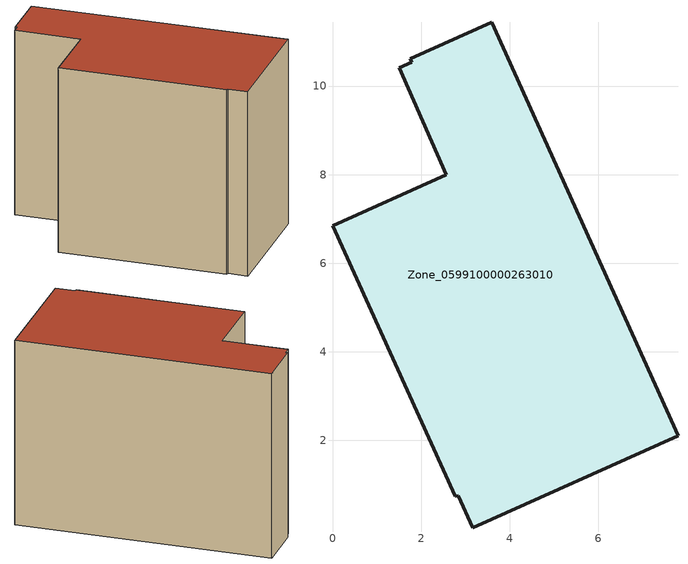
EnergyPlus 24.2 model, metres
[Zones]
Zone_0599100000263010
 floor ground (C_G): 1.76,10.62 3.6,11.44 7.8,2.11 3.16,0.03 2.84,0.75 2.77,0.74 0,6.85 2.57,8 1.5,10.42 1.79,10.54 z3.38
 wall outside (C_F): 2.57,8 0,6.85 2.77,0.74 2.84,0.75 3.16,0.03 7.8,2.11 3.6,11.44 1.76,10.62 1.79,10.54 1.5,10.42 2.57,8 z3.38:11.06
 roof outside (C_R): 1.79,10.54 1.5,10.42 2.57,8 0,6.85 2.77,0.74 2.84,0.75 3.16,0.03 7.8,2.11 3.6,11.44 1.76,10.62 z11.06
[BUILDING]
Pand.0599100000263010: North Axis=0; Terrain=City; Loads Convergence Tolerance Value=0.04; Temperature Convergence Tolerance Value=0.4; Solar Distribution=FullExterior; Maximum Number of Warmup Days=25; Minimum Number of Warmup Days=1
[Site:Location]
Rotterdam.The.Hague.AP_ZH_NLD Design_Conditions: Latitude=51.96; Longitude=4.45; Time Zone=1; Elevation=-4.5
[SITE:GROUNDTEMPERATURE:BUILDINGSURFACE]
18, 18, 18, 18, 18, 18, 18, 18, 18, 18, 18, 18
[MATERIAL] Thermal Absorptance=0.9; Solar Absorptance=0.7; Visible Absorptance=0.7
Name | Roughness | Thickness | Conductivity | Density | Specific Heat
G.TC.1946 | MediumSmooth | 0.15 | 1 | 540 | 1210
F.TC.1946 | Rough | 0.3 | 0.857143 | 1920 | 840
R.TC.1946 | MediumRough | 0.2 | 0.909091 | 1500 | 1000
[CONSTRUCTION]
C_G: G.TC.1946
C_F: F.TC.1946
C_R: R.TC.1946
[ZONE]
Zone_0599100000263010: Type=1; Multiplier=1; Ceiling Height=Autocalculate; Volume=Autocalculate; Floor Area=autocalculate; Part of Total Floor Area=Yes
[ZONEINFILTRATION:DESIGNFLOWRATE]
Infil_Zone_0599100000263010: Zone or ZoneList or Space or SpaceList=Zone_0599100000263010; Schedule=AlwaysOn; Design Flow Rate Calculation Method=Flow/Area; Flow Rate per Floor Area=0.003; Constant Term Coefficient=1; Temperature Term Coefficient=0; Velocity Term Coefficient=0; Velocity Squared Term Coefficient=0
[HVACTEMPLATE:ZONE:IDEALLOADSAIRSYSTEM]
Zone_0599100000263010: Maximum Heating Supply Air Temperature=50; Minimum Cooling Supply Air Temperature=13; Maximum Heating Supply Air Humidity Ratio=0.0156; Minimum Cooling Supply Air Humidity Ratio=0.0077; Heating Limit=NoLimit; Cooling Limit=NoLimit; Dehumidification Control Type=ConstantSensibleHeatRatio; Cooling Sensible Heat Ratio=0.7; Dehumidification Setpoint=60; Humidification Control Type=None; Humidification Setpoint=30; Outdoor Air Method=None; Outdoor Air Flow Rate per Person=0.00944; Outdoor Air Flow Rate per Zone Floor Area=0; Outdoor Air Flow Rate per Zone=0; Demand Controlled Ventilation Type=None; Outdoor Air Economizer Type=NoEconomizer; Heat Recovery Type=None; Sensible Heat Recovery Effectiveness=0.7; Latent Heat Recovery Effectiveness=0.65
[ZONECONTROL:THERMOSTAT]
ThermostatControl_Zone_0599100000263010: Zone or ZoneList=Zone_0599100000263010; Control Type Schedule=DualSetpointControlType; Control 1=Thermostat_Zone_0599100000263010; Temperature Difference Between Cutout And Setpoint=0
[THERMOSTATSETPOINT:DUALSETPOINT]
Thermostat_Zone_0599100000263010: Heating Setpoint Temperature Schedule=HeatingSetpoint_Zone_0599100000263010; Cooling Setpoint Temperature Schedule=CoolingSetpoint_Zone_0599100000263010
[SCHEDULE:COMPACT]
HeatingSetpoint_Zone_0599100000263010: Through: 12/31, For: AllDays, Until: 24:00, 21
CoolingSetpoint_Zone_0599100000263010: Through: 12/31, For: AllDays, Until: 24:00, 24
DualSetpointControlType: Through: 12/31, For: AllDays, Until: 24:00, 4
AlwaysOn: Through: 12/31, For: AllDays, Until: 24:00, 1
